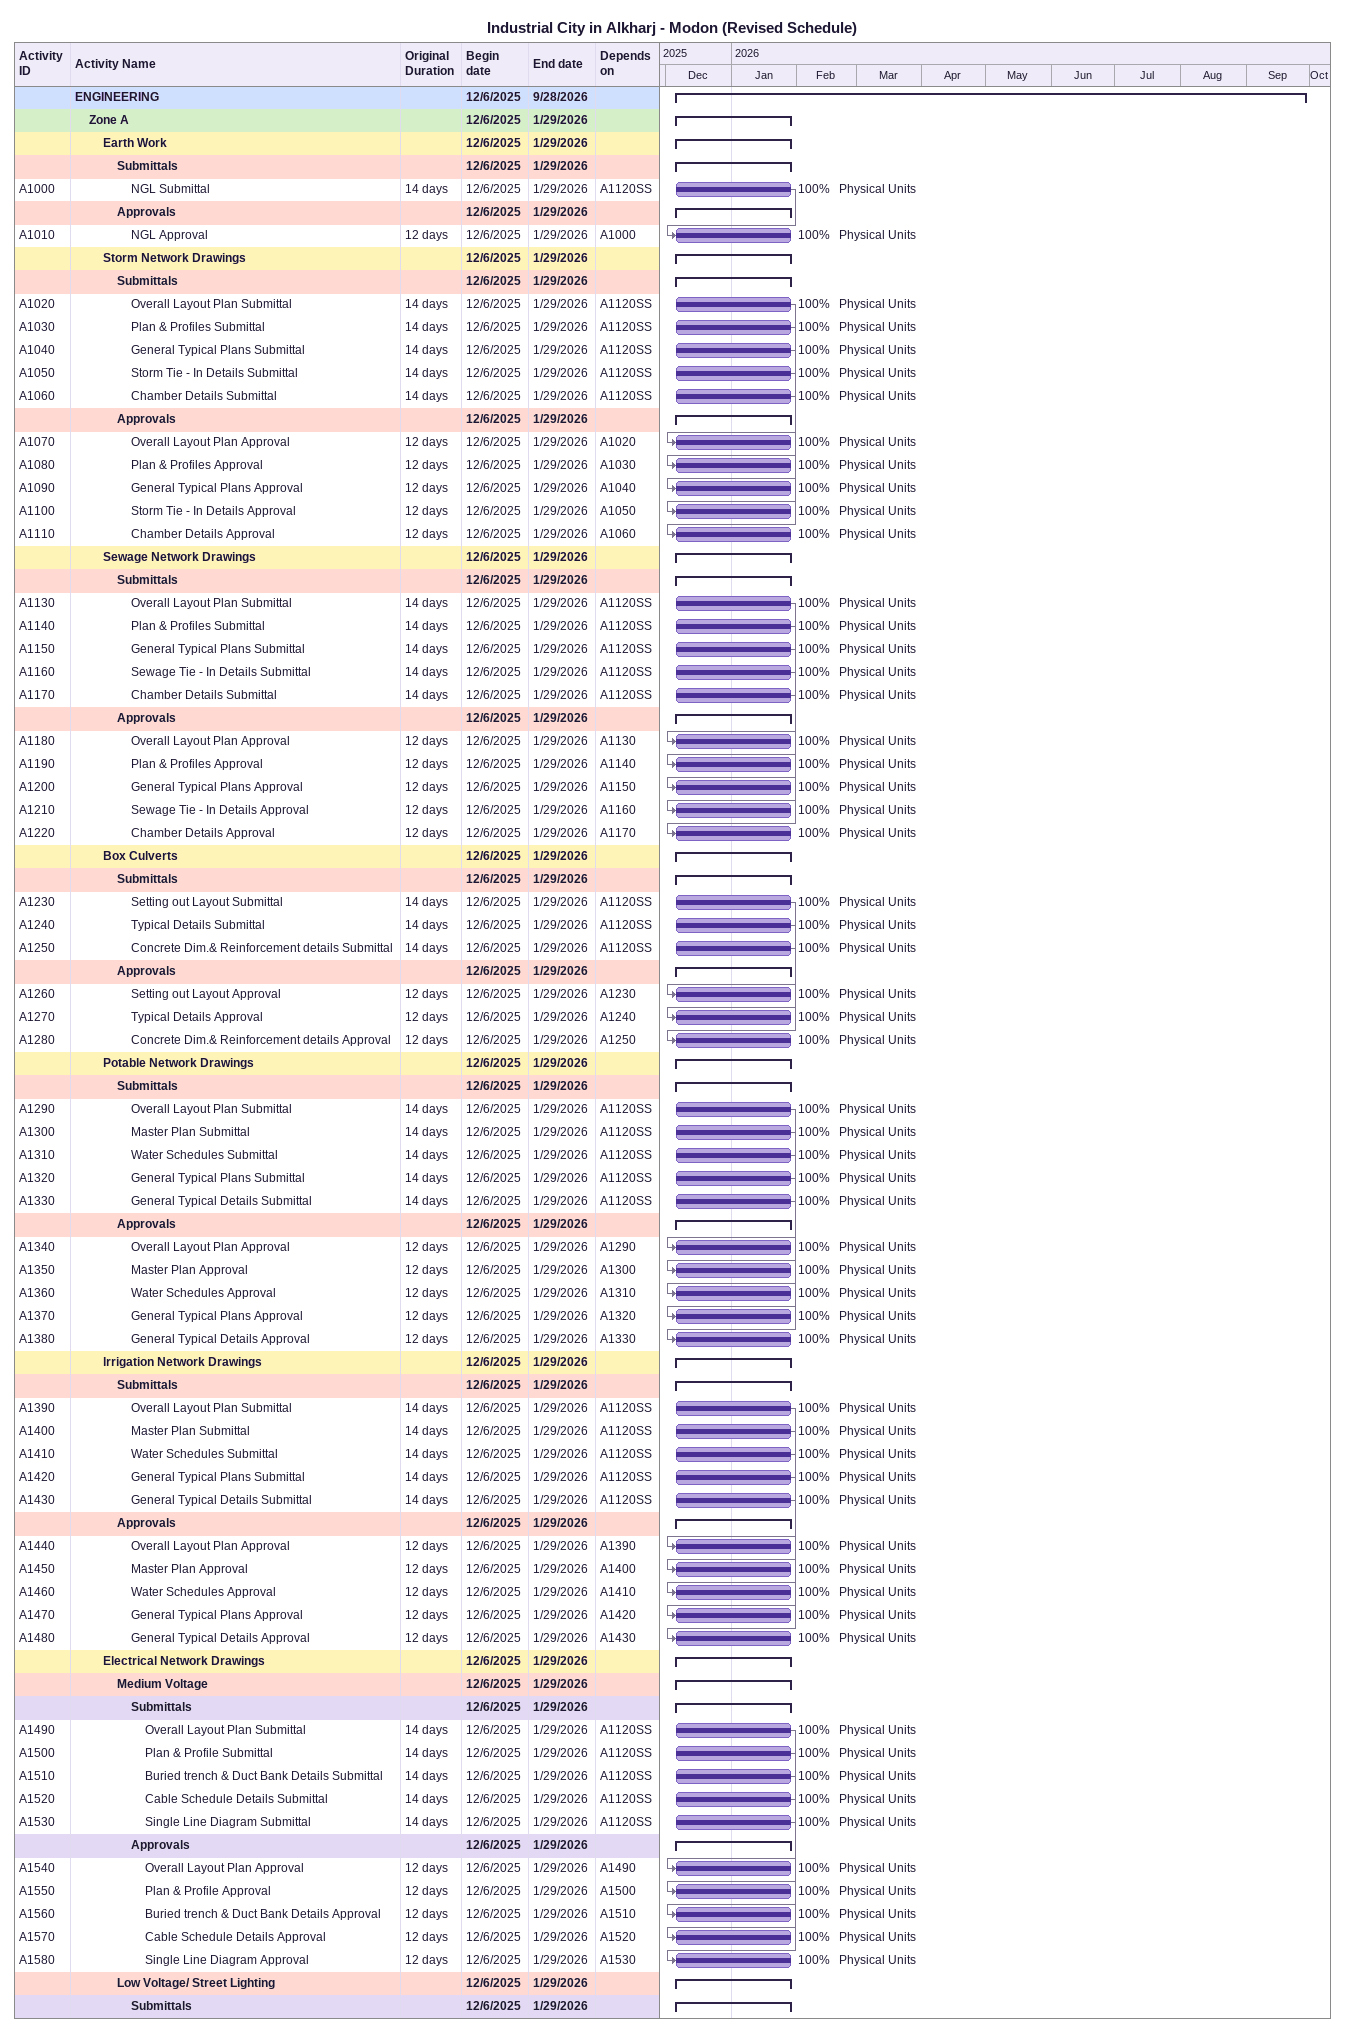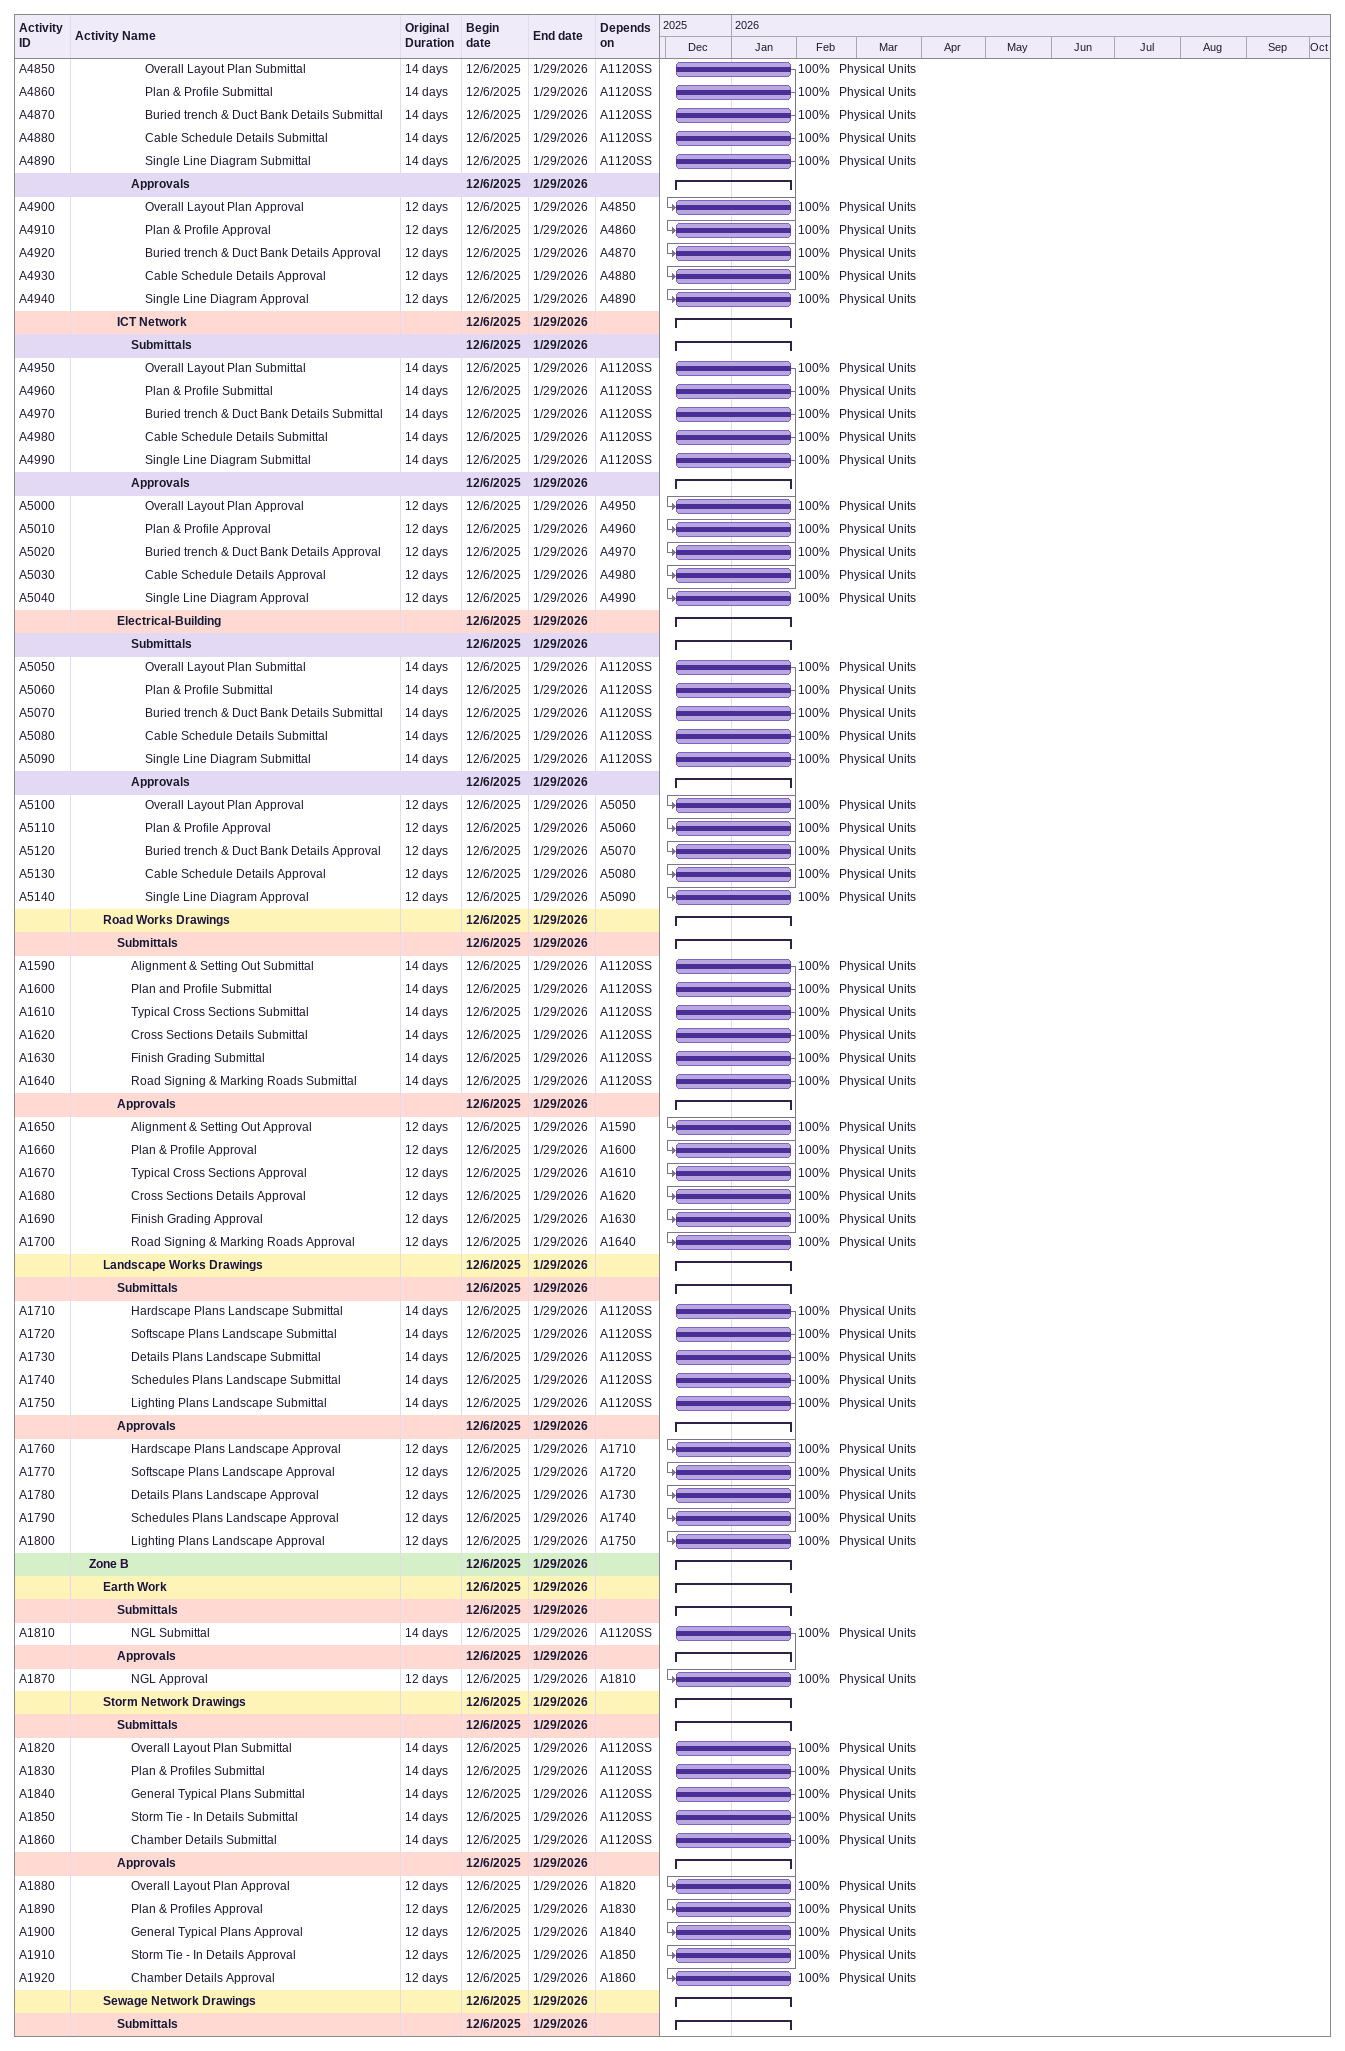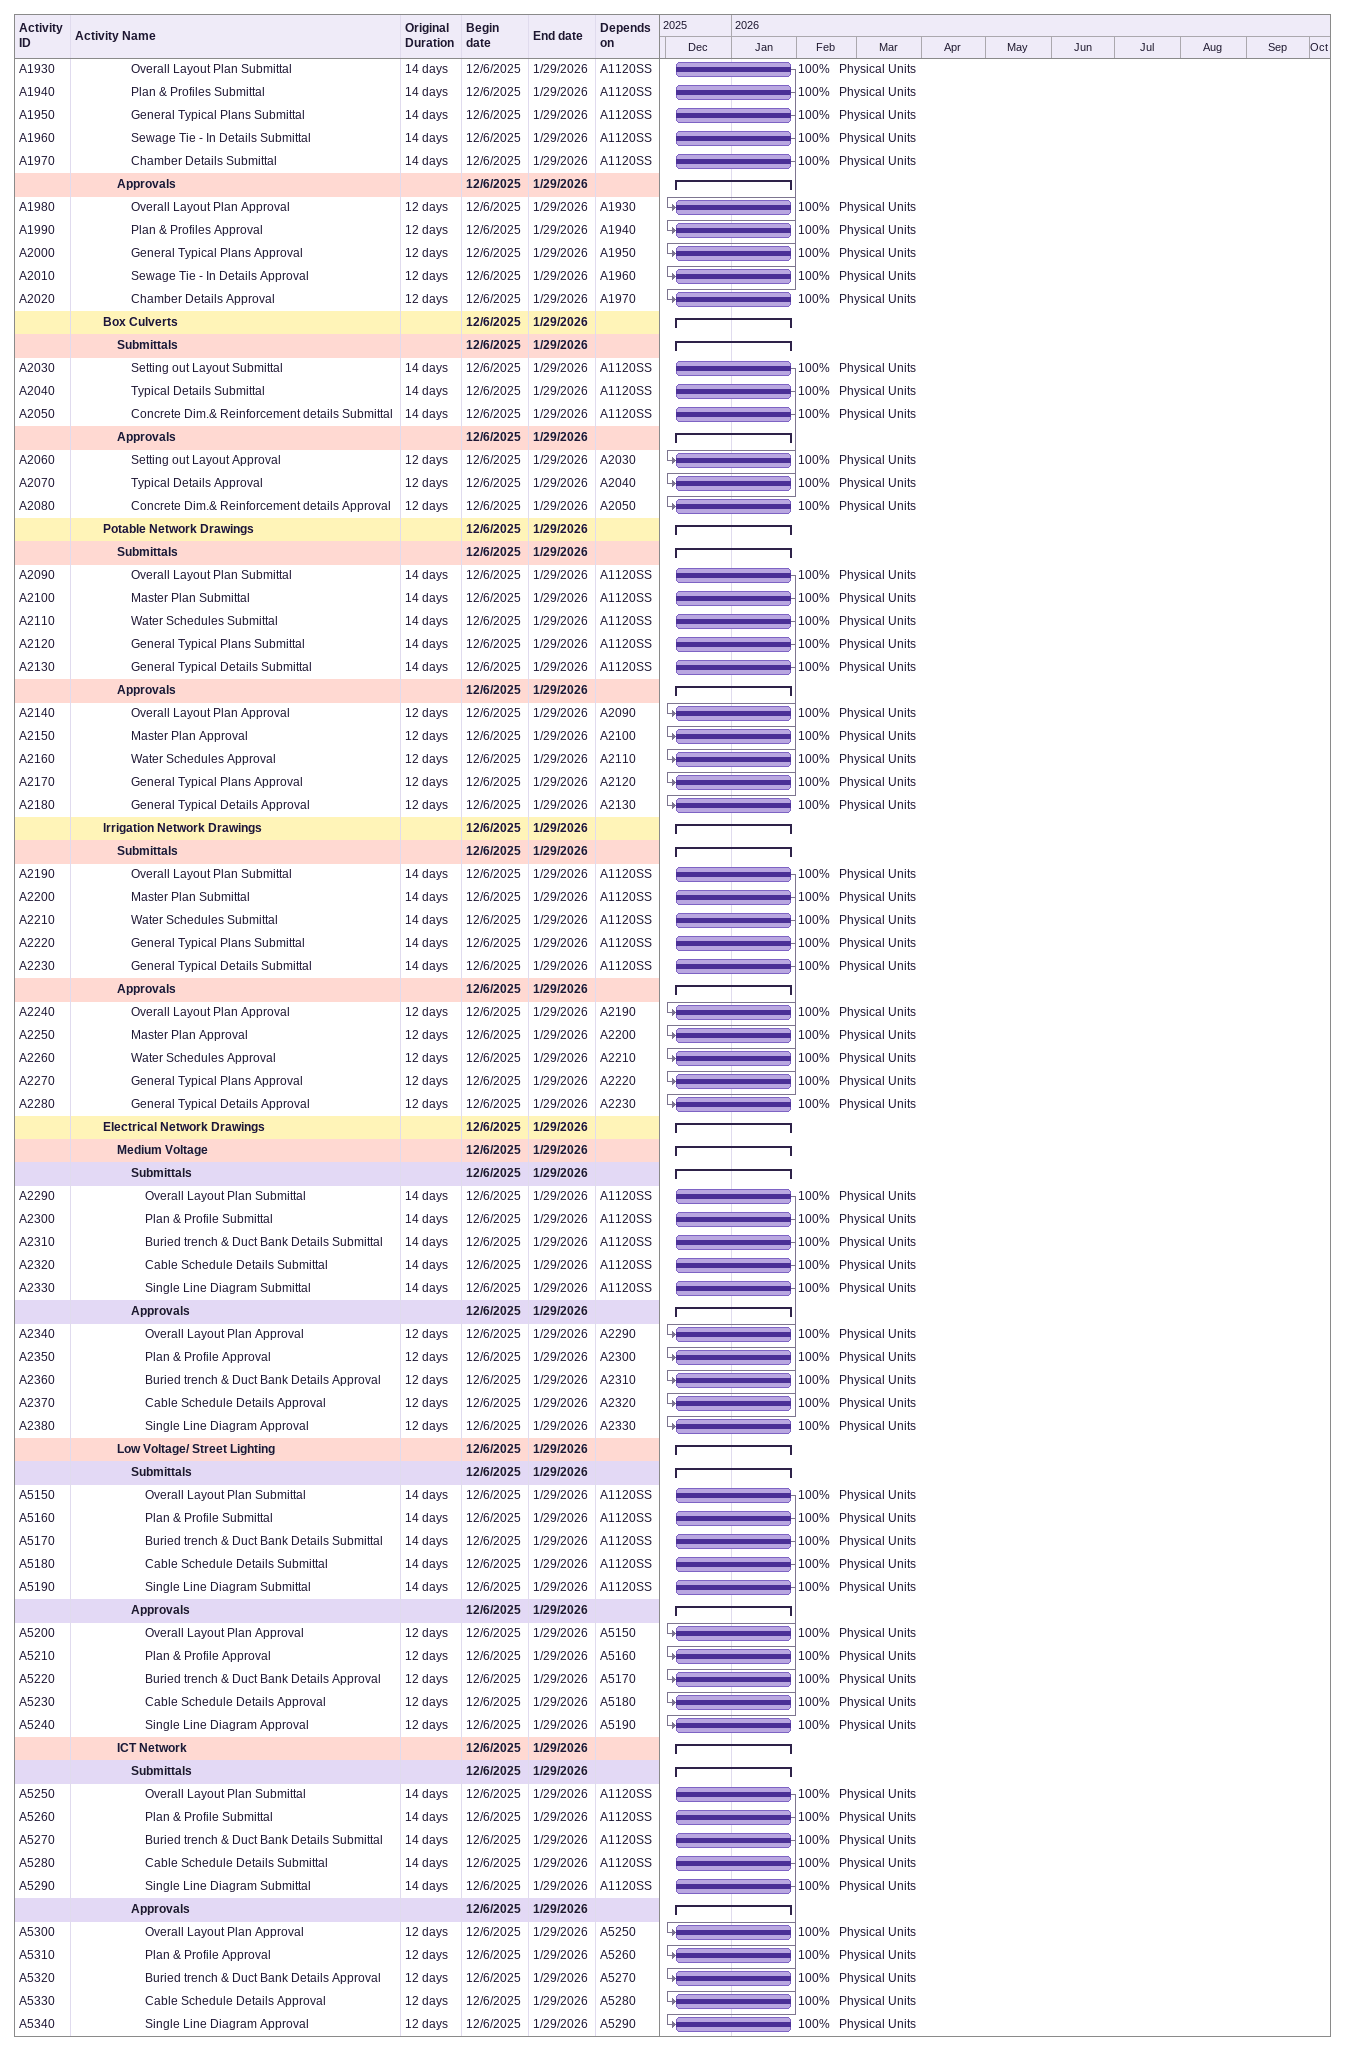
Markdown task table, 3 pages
Industrial City in Alkharj - Modon (Revised Schedule)

| ID | Level | Task | Original duration | Start | Finish | Predecessors | Resources | % complete |
|---|---|---|---|---|---|---|---|---|
|  | 1 | **ENGINEERING** |  | 2025-12-06 | 2026-09-28 |  |  |  |
|  | 2 | **Zone A** |  | 2025-12-06 | 2026-01-29 |  |  |  |
|  | 3 | **Earth Work** |  | 2025-12-06 | 2026-01-29 |  |  |  |
|  | 4 | **Submittals** |  | 2025-12-06 | 2026-01-29 |  |  |  |
| A1000 | 5 | NGL Submittal | 14d | 2025-12-06 | 2026-01-29 | A1120SS | Physical Units | 100 |
|  | 4 | **Approvals** |  | 2025-12-06 | 2026-01-29 |  |  |  |
| A1010 | 5 | NGL Approval | 12d | 2025-12-06 | 2026-01-29 | A1000 | Physical Units | 100 |
|  | 3 | **Storm Network Drawings** |  | 2025-12-06 | 2026-01-29 |  |  |  |
|  | 4 | **Submittals** |  | 2025-12-06 | 2026-01-29 |  |  |  |
| A1020 | 5 | Overall Layout Plan Submittal | 14d | 2025-12-06 | 2026-01-29 | A1120SS | Physical Units | 100 |
| A1030 | 5 | Plan & Profiles Submittal | 14d | 2025-12-06 | 2026-01-29 | A1120SS | Physical Units | 100 |
| A1040 | 5 | General Typical Plans Submittal | 14d | 2025-12-06 | 2026-01-29 | A1120SS | Physical Units | 100 |
| A1050 | 5 | Storm Tie - In Details Submittal | 14d | 2025-12-06 | 2026-01-29 | A1120SS | Physical Units | 100 |
| A1060 | 5 | Chamber Details Submittal | 14d | 2025-12-06 | 2026-01-29 | A1120SS | Physical Units | 100 |
|  | 4 | **Approvals** |  | 2025-12-06 | 2026-01-29 |  |  |  |
| A1070 | 5 | Overall Layout Plan Approval | 12d | 2025-12-06 | 2026-01-29 | A1020 | Physical Units | 100 |
| A1080 | 5 | Plan & Profiles Approval | 12d | 2025-12-06 | 2026-01-29 | A1030 | Physical Units | 100 |
| A1090 | 5 | General Typical Plans Approval | 12d | 2025-12-06 | 2026-01-29 | A1040 | Physical Units | 100 |
| A1100 | 5 | Storm Tie - In Details Approval | 12d | 2025-12-06 | 2026-01-29 | A1050 | Physical Units | 100 |
| A1110 | 5 | Chamber Details Approval | 12d | 2025-12-06 | 2026-01-29 | A1060 | Physical Units | 100 |
|  | 3 | **Sewage Network Drawings** |  | 2025-12-06 | 2026-01-29 |  |  |  |
|  | 4 | **Submittals** |  | 2025-12-06 | 2026-01-29 |  |  |  |
| A1130 | 5 | Overall Layout Plan Submittal | 14d | 2025-12-06 | 2026-01-29 | A1120SS | Physical Units | 100 |
| A1140 | 5 | Plan & Profiles Submittal | 14d | 2025-12-06 | 2026-01-29 | A1120SS | Physical Units | 100 |
| A1150 | 5 | General Typical Plans Submittal | 14d | 2025-12-06 | 2026-01-29 | A1120SS | Physical Units | 100 |
| A1160 | 5 | Sewage Tie - In Details Submittal | 14d | 2025-12-06 | 2026-01-29 | A1120SS | Physical Units | 100 |
| A1170 | 5 | Chamber Details Submittal | 14d | 2025-12-06 | 2026-01-29 | A1120SS | Physical Units | 100 |
|  | 4 | **Approvals** |  | 2025-12-06 | 2026-01-29 |  |  |  |
| A1180 | 5 | Overall Layout Plan Approval | 12d | 2025-12-06 | 2026-01-29 | A1130 | Physical Units | 100 |
| A1190 | 5 | Plan & Profiles Approval | 12d | 2025-12-06 | 2026-01-29 | A1140 | Physical Units | 100 |
| A1200 | 5 | General Typical Plans Approval | 12d | 2025-12-06 | 2026-01-29 | A1150 | Physical Units | 100 |
| A1210 | 5 | Sewage Tie - In Details Approval | 12d | 2025-12-06 | 2026-01-29 | A1160 | Physical Units | 100 |
| A1220 | 5 | Chamber Details Approval | 12d | 2025-12-06 | 2026-01-29 | A1170 | Physical Units | 100 |
|  | 3 | **Box Culverts** |  | 2025-12-06 | 2026-01-29 |  |  |  |
|  | 4 | **Submittals** |  | 2025-12-06 | 2026-01-29 |  |  |  |
| A1230 | 5 | Setting out Layout Submittal | 14d | 2025-12-06 | 2026-01-29 | A1120SS | Physical Units | 100 |
| A1240 | 5 | Typical Details Submittal | 14d | 2025-12-06 | 2026-01-29 | A1120SS | Physical Units | 100 |
| A1250 | 5 | Concrete Dim.& Reinforcement details Submittal | 14d | 2025-12-06 | 2026-01-29 | A1120SS | Physical Units | 100 |
|  | 4 | **Approvals** |  | 2025-12-06 | 2026-01-29 |  |  |  |
| A1260 | 5 | Setting out Layout Approval | 12d | 2025-12-06 | 2026-01-29 | A1230 | Physical Units | 100 |
| A1270 | 5 | Typical Details Approval | 12d | 2025-12-06 | 2026-01-29 | A1240 | Physical Units | 100 |
| A1280 | 5 | Concrete Dim.& Reinforcement details Approval | 12d | 2025-12-06 | 2026-01-29 | A1250 | Physical Units | 100 |
|  | 3 | **Potable Network Drawings** |  | 2025-12-06 | 2026-01-29 |  |  |  |
|  | 4 | **Submittals** |  | 2025-12-06 | 2026-01-29 |  |  |  |
| A1290 | 5 | Overall Layout Plan Submittal | 14d | 2025-12-06 | 2026-01-29 | A1120SS | Physical Units | 100 |
| A1300 | 5 | Master Plan Submittal | 14d | 2025-12-06 | 2026-01-29 | A1120SS | Physical Units | 100 |
| A1310 | 5 | Water Schedules Submittal | 14d | 2025-12-06 | 2026-01-29 | A1120SS | Physical Units | 100 |
| A1320 | 5 | General Typical Plans Submittal | 14d | 2025-12-06 | 2026-01-29 | A1120SS | Physical Units | 100 |
| A1330 | 5 | General Typical Details Submittal | 14d | 2025-12-06 | 2026-01-29 | A1120SS | Physical Units | 100 |
|  | 4 | **Approvals** |  | 2025-12-06 | 2026-01-29 |  |  |  |
| A1340 | 5 | Overall Layout Plan Approval | 12d | 2025-12-06 | 2026-01-29 | A1290 | Physical Units | 100 |
| A1350 | 5 | Master Plan Approval | 12d | 2025-12-06 | 2026-01-29 | A1300 | Physical Units | 100 |
| A1360 | 5 | Water Schedules Approval | 12d | 2025-12-06 | 2026-01-29 | A1310 | Physical Units | 100 |
| A1370 | 5 | General Typical Plans Approval | 12d | 2025-12-06 | 2026-01-29 | A1320 | Physical Units | 100 |
| A1380 | 5 | General Typical Details Approval | 12d | 2025-12-06 | 2026-01-29 | A1330 | Physical Units | 100 |
|  | 3 | **Irrigation Network Drawings** |  | 2025-12-06 | 2026-01-29 |  |  |  |
|  | 4 | **Submittals** |  | 2025-12-06 | 2026-01-29 |  |  |  |
| A1390 | 5 | Overall Layout Plan Submittal | 14d | 2025-12-06 | 2026-01-29 | A1120SS | Physical Units | 100 |
| A1400 | 5 | Master Plan Submittal | 14d | 2025-12-06 | 2026-01-29 | A1120SS | Physical Units | 100 |
| A1410 | 5 | Water Schedules Submittal | 14d | 2025-12-06 | 2026-01-29 | A1120SS | Physical Units | 100 |
| A1420 | 5 | General Typical Plans Submittal | 14d | 2025-12-06 | 2026-01-29 | A1120SS | Physical Units | 100 |
| A1430 | 5 | General Typical Details Submittal | 14d | 2025-12-06 | 2026-01-29 | A1120SS | Physical Units | 100 |
|  | 4 | **Approvals** |  | 2025-12-06 | 2026-01-29 |  |  |  |
| A1440 | 5 | Overall Layout Plan Approval | 12d | 2025-12-06 | 2026-01-29 | A1390 | Physical Units | 100 |
| A1450 | 5 | Master Plan Approval | 12d | 2025-12-06 | 2026-01-29 | A1400 | Physical Units | 100 |
| A1460 | 5 | Water Schedules Approval | 12d | 2025-12-06 | 2026-01-29 | A1410 | Physical Units | 100 |
| A1470 | 5 | General Typical Plans Approval | 12d | 2025-12-06 | 2026-01-29 | A1420 | Physical Units | 100 |
| A1480 | 5 | General Typical Details Approval | 12d | 2025-12-06 | 2026-01-29 | A1430 | Physical Units | 100 |
|  | 3 | **Electrical Network Drawings** |  | 2025-12-06 | 2026-01-29 |  |  |  |
|  | 4 | **Medium Voltage** |  | 2025-12-06 | 2026-01-29 |  |  |  |
|  | 5 | **Submittals** |  | 2025-12-06 | 2026-01-29 |  |  |  |
| A1490 | 6 | Overall Layout Plan Submittal | 14d | 2025-12-06 | 2026-01-29 | A1120SS | Physical Units | 100 |
| A1500 | 6 | Plan & Profile Submittal | 14d | 2025-12-06 | 2026-01-29 | A1120SS | Physical Units | 100 |
| A1510 | 6 | Buried trench & Duct Bank Details Submittal | 14d | 2025-12-06 | 2026-01-29 | A1120SS | Physical Units | 100 |
| A1520 | 6 | Cable Schedule Details Submittal | 14d | 2025-12-06 | 2026-01-29 | A1120SS | Physical Units | 100 |
| A1530 | 6 | Single Line Diagram Submittal | 14d | 2025-12-06 | 2026-01-29 | A1120SS | Physical Units | 100 |
|  | 5 | **Approvals** |  | 2025-12-06 | 2026-01-29 |  |  |  |
| A1540 | 6 | Overall Layout Plan Approval | 12d | 2025-12-06 | 2026-01-29 | A1490 | Physical Units | 100 |
| A1550 | 6 | Plan & Profile Approval | 12d | 2025-12-06 | 2026-01-29 | A1500 | Physical Units | 100 |
| A1560 | 6 | Buried trench & Duct Bank Details Approval | 12d | 2025-12-06 | 2026-01-29 | A1510 | Physical Units | 100 |
| A1570 | 6 | Cable Schedule Details Approval | 12d | 2025-12-06 | 2026-01-29 | A1520 | Physical Units | 100 |
| A1580 | 6 | Single Line Diagram Approval | 12d | 2025-12-06 | 2026-01-29 | A1530 | Physical Units | 100 |
|  | 4 | **Low Voltage/ Street Lighting** |  | 2025-12-06 | 2026-01-29 |  |  |  |
|  | 5 | **Submittals** |  | 2025-12-06 | 2026-01-29 |  |  |  |
| A4850 | 6 | Overall Layout Plan Submittal | 14d | 2025-12-06 | 2026-01-29 | A1120SS | Physical Units | 100 |
| A4860 | 6 | Plan & Profile Submittal | 14d | 2025-12-06 | 2026-01-29 | A1120SS | Physical Units | 100 |
| A4870 | 6 | Buried trench & Duct Bank Details Submittal | 14d | 2025-12-06 | 2026-01-29 | A1120SS | Physical Units | 100 |
| A4880 | 6 | Cable Schedule Details Submittal | 14d | 2025-12-06 | 2026-01-29 | A1120SS | Physical Units | 100 |
| A4890 | 6 | Single Line Diagram Submittal | 14d | 2025-12-06 | 2026-01-29 | A1120SS | Physical Units | 100 |
|  | 5 | **Approvals** |  | 2025-12-06 | 2026-01-29 |  |  |  |
| A4900 | 6 | Overall Layout Plan Approval | 12d | 2025-12-06 | 2026-01-29 | A4850 | Physical Units | 100 |
| A4910 | 6 | Plan & Profile Approval | 12d | 2025-12-06 | 2026-01-29 | A4860 | Physical Units | 100 |
| A4920 | 6 | Buried trench & Duct Bank Details Approval | 12d | 2025-12-06 | 2026-01-29 | A4870 | Physical Units | 100 |
| A4930 | 6 | Cable Schedule Details Approval | 12d | 2025-12-06 | 2026-01-29 | A4880 | Physical Units | 100 |
| A4940 | 6 | Single Line Diagram Approval | 12d | 2025-12-06 | 2026-01-29 | A4890 | Physical Units | 100 |
|  | 4 | **ICT Network** |  | 2025-12-06 | 2026-01-29 |  |  |  |
|  | 5 | **Submittals** |  | 2025-12-06 | 2026-01-29 |  |  |  |
| A4950 | 6 | Overall Layout Plan Submittal | 14d | 2025-12-06 | 2026-01-29 | A1120SS | Physical Units | 100 |
| A4960 | 6 | Plan & Profile Submittal | 14d | 2025-12-06 | 2026-01-29 | A1120SS | Physical Units | 100 |
| A4970 | 6 | Buried trench & Duct Bank Details Submittal | 14d | 2025-12-06 | 2026-01-29 | A1120SS | Physical Units | 100 |
| A4980 | 6 | Cable Schedule Details Submittal | 14d | 2025-12-06 | 2026-01-29 | A1120SS | Physical Units | 100 |
| A4990 | 6 | Single Line Diagram Submittal | 14d | 2025-12-06 | 2026-01-29 | A1120SS | Physical Units | 100 |
|  | 5 | **Approvals** |  | 2025-12-06 | 2026-01-29 |  |  |  |
| A5000 | 6 | Overall Layout Plan Approval | 12d | 2025-12-06 | 2026-01-29 | A4950 | Physical Units | 100 |
| A5010 | 6 | Plan & Profile Approval | 12d | 2025-12-06 | 2026-01-29 | A4960 | Physical Units | 100 |
| A5020 | 6 | Buried trench & Duct Bank Details Approval | 12d | 2025-12-06 | 2026-01-29 | A4970 | Physical Units | 100 |
| A5030 | 6 | Cable Schedule Details Approval | 12d | 2025-12-06 | 2026-01-29 | A4980 | Physical Units | 100 |
| A5040 | 6 | Single Line Diagram Approval | 12d | 2025-12-06 | 2026-01-29 | A4990 | Physical Units | 100 |
|  | 4 | **Electrical-Building** |  | 2025-12-06 | 2026-01-29 |  |  |  |
|  | 5 | **Submittals** |  | 2025-12-06 | 2026-01-29 |  |  |  |
| A5050 | 6 | Overall Layout Plan Submittal | 14d | 2025-12-06 | 2026-01-29 | A1120SS | Physical Units | 100 |
| A5060 | 6 | Plan & Profile Submittal | 14d | 2025-12-06 | 2026-01-29 | A1120SS | Physical Units | 100 |
| A5070 | 6 | Buried trench & Duct Bank Details Submittal | 14d | 2025-12-06 | 2026-01-29 | A1120SS | Physical Units | 100 |
| A5080 | 6 | Cable Schedule Details Submittal | 14d | 2025-12-06 | 2026-01-29 | A1120SS | Physical Units | 100 |
| A5090 | 6 | Single Line Diagram Submittal | 14d | 2025-12-06 | 2026-01-29 | A1120SS | Physical Units | 100 |
|  | 5 | **Approvals** |  | 2025-12-06 | 2026-01-29 |  |  |  |
| A5100 | 6 | Overall Layout Plan Approval | 12d | 2025-12-06 | 2026-01-29 | A5050 | Physical Units | 100 |
| A5110 | 6 | Plan & Profile Approval | 12d | 2025-12-06 | 2026-01-29 | A5060 | Physical Units | 100 |
| A5120 | 6 | Buried trench & Duct Bank Details Approval | 12d | 2025-12-06 | 2026-01-29 | A5070 | Physical Units | 100 |
| A5130 | 6 | Cable Schedule Details Approval | 12d | 2025-12-06 | 2026-01-29 | A5080 | Physical Units | 100 |
| A5140 | 6 | Single Line Diagram Approval | 12d | 2025-12-06 | 2026-01-29 | A5090 | Physical Units | 100 |
|  | 3 | **Road Works Drawings** |  | 2025-12-06 | 2026-01-29 |  |  |  |
|  | 4 | **Submittals** |  | 2025-12-06 | 2026-01-29 |  |  |  |
| A1590 | 5 | Alignment & Setting Out Submittal | 14d | 2025-12-06 | 2026-01-29 | A1120SS | Physical Units | 100 |
| A1600 | 5 | Plan and Profile Submittal | 14d | 2025-12-06 | 2026-01-29 | A1120SS | Physical Units | 100 |
| A1610 | 5 | Typical Cross Sections Submittal | 14d | 2025-12-06 | 2026-01-29 | A1120SS | Physical Units | 100 |
| A1620 | 5 | Cross Sections Details Submittal | 14d | 2025-12-06 | 2026-01-29 | A1120SS | Physical Units | 100 |
| A1630 | 5 | Finish Grading Submittal | 14d | 2025-12-06 | 2026-01-29 | A1120SS | Physical Units | 100 |
| A1640 | 5 | Road Signing & Marking Roads Submittal | 14d | 2025-12-06 | 2026-01-29 | A1120SS | Physical Units | 100 |
|  | 4 | **Approvals** |  | 2025-12-06 | 2026-01-29 |  |  |  |
| A1650 | 5 | Alignment & Setting Out Approval | 12d | 2025-12-06 | 2026-01-29 | A1590 | Physical Units | 100 |
| A1660 | 5 | Plan & Profile Approval | 12d | 2025-12-06 | 2026-01-29 | A1600 | Physical Units | 100 |
| A1670 | 5 | Typical Cross Sections Approval | 12d | 2025-12-06 | 2026-01-29 | A1610 | Physical Units | 100 |
| A1680 | 5 | Cross Sections Details Approval | 12d | 2025-12-06 | 2026-01-29 | A1620 | Physical Units | 100 |
| A1690 | 5 | Finish Grading Approval | 12d | 2025-12-06 | 2026-01-29 | A1630 | Physical Units | 100 |
| A1700 | 5 | Road Signing & Marking Roads Approval | 12d | 2025-12-06 | 2026-01-29 | A1640 | Physical Units | 100 |
|  | 3 | **Landscape Works Drawings** |  | 2025-12-06 | 2026-01-29 |  |  |  |
|  | 4 | **Submittals** |  | 2025-12-06 | 2026-01-29 |  |  |  |
| A1710 | 5 | Hardscape Plans Landscape Submittal | 14d | 2025-12-06 | 2026-01-29 | A1120SS | Physical Units | 100 |
| A1720 | 5 | Softscape Plans Landscape Submittal | 14d | 2025-12-06 | 2026-01-29 | A1120SS | Physical Units | 100 |
| A1730 | 5 | Details Plans Landscape Submittal | 14d | 2025-12-06 | 2026-01-29 | A1120SS | Physical Units | 100 |
| A1740 | 5 | Schedules Plans Landscape Submittal | 14d | 2025-12-06 | 2026-01-29 | A1120SS | Physical Units | 100 |
| A1750 | 5 | Lighting Plans Landscape Submittal | 14d | 2025-12-06 | 2026-01-29 | A1120SS | Physical Units | 100 |
|  | 4 | **Approvals** |  | 2025-12-06 | 2026-01-29 |  |  |  |
| A1760 | 5 | Hardscape Plans Landscape Approval | 12d | 2025-12-06 | 2026-01-29 | A1710 | Physical Units | 100 |
| A1770 | 5 | Softscape Plans Landscape Approval | 12d | 2025-12-06 | 2026-01-29 | A1720 | Physical Units | 100 |
| A1780 | 5 | Details Plans Landscape Approval | 12d | 2025-12-06 | 2026-01-29 | A1730 | Physical Units | 100 |
| A1790 | 5 | Schedules Plans Landscape Approval | 12d | 2025-12-06 | 2026-01-29 | A1740 | Physical Units | 100 |
| A1800 | 5 | Lighting Plans Landscape Approval | 12d | 2025-12-06 | 2026-01-29 | A1750 | Physical Units | 100 |
|  | 2 | **Zone B** |  | 2025-12-06 | 2026-01-29 |  |  |  |
|  | 3 | **Earth Work** |  | 2025-12-06 | 2026-01-29 |  |  |  |
|  | 4 | **Submittals** |  | 2025-12-06 | 2026-01-29 |  |  |  |
| A1810 | 5 | NGL Submittal | 14d | 2025-12-06 | 2026-01-29 | A1120SS | Physical Units | 100 |
|  | 4 | **Approvals** |  | 2025-12-06 | 2026-01-29 |  |  |  |
| A1870 | 5 | NGL Approval | 12d | 2025-12-06 | 2026-01-29 | A1810 | Physical Units | 100 |
|  | 3 | **Storm Network Drawings** |  | 2025-12-06 | 2026-01-29 |  |  |  |
|  | 4 | **Submittals** |  | 2025-12-06 | 2026-01-29 |  |  |  |
| A1820 | 5 | Overall Layout Plan Submittal | 14d | 2025-12-06 | 2026-01-29 | A1120SS | Physical Units | 100 |
| A1830 | 5 | Plan & Profiles Submittal | 14d | 2025-12-06 | 2026-01-29 | A1120SS | Physical Units | 100 |
| A1840 | 5 | General Typical Plans Submittal | 14d | 2025-12-06 | 2026-01-29 | A1120SS | Physical Units | 100 |
| A1850 | 5 | Storm Tie - In Details Submittal | 14d | 2025-12-06 | 2026-01-29 | A1120SS | Physical Units | 100 |
| A1860 | 5 | Chamber Details Submittal | 14d | 2025-12-06 | 2026-01-29 | A1120SS | Physical Units | 100 |
|  | 4 | **Approvals** |  | 2025-12-06 | 2026-01-29 |  |  |  |
| A1880 | 5 | Overall Layout Plan Approval | 12d | 2025-12-06 | 2026-01-29 | A1820 | Physical Units | 100 |
| A1890 | 5 | Plan & Profiles Approval | 12d | 2025-12-06 | 2026-01-29 | A1830 | Physical Units | 100 |
| A1900 | 5 | General Typical Plans Approval | 12d | 2025-12-06 | 2026-01-29 | A1840 | Physical Units | 100 |
| A1910 | 5 | Storm Tie - In Details Approval | 12d | 2025-12-06 | 2026-01-29 | A1850 | Physical Units | 100 |
| A1920 | 5 | Chamber Details Approval | 12d | 2025-12-06 | 2026-01-29 | A1860 | Physical Units | 100 |
|  | 3 | **Sewage Network Drawings** |  | 2025-12-06 | 2026-01-29 |  |  |  |
|  | 4 | **Submittals** |  | 2025-12-06 | 2026-01-29 |  |  |  |
| A1930 | 5 | Overall Layout Plan Submittal | 14d | 2025-12-06 | 2026-01-29 | A1120SS | Physical Units | 100 |
| A1940 | 5 | Plan & Profiles Submittal | 14d | 2025-12-06 | 2026-01-29 | A1120SS | Physical Units | 100 |
| A1950 | 5 | General Typical Plans Submittal | 14d | 2025-12-06 | 2026-01-29 | A1120SS | Physical Units | 100 |
| A1960 | 5 | Sewage Tie - In Details Submittal | 14d | 2025-12-06 | 2026-01-29 | A1120SS | Physical Units | 100 |
| A1970 | 5 | Chamber Details Submittal | 14d | 2025-12-06 | 2026-01-29 | A1120SS | Physical Units | 100 |
|  | 4 | **Approvals** |  | 2025-12-06 | 2026-01-29 |  |  |  |
| A1980 | 5 | Overall Layout Plan Approval | 12d | 2025-12-06 | 2026-01-29 | A1930 | Physical Units | 100 |
| A1990 | 5 | Plan & Profiles Approval | 12d | 2025-12-06 | 2026-01-29 | A1940 | Physical Units | 100 |
| A2000 | 5 | General Typical Plans Approval | 12d | 2025-12-06 | 2026-01-29 | A1950 | Physical Units | 100 |
| A2010 | 5 | Sewage Tie - In Details Approval | 12d | 2025-12-06 | 2026-01-29 | A1960 | Physical Units | 100 |
| A2020 | 5 | Chamber Details Approval | 12d | 2025-12-06 | 2026-01-29 | A1970 | Physical Units | 100 |
|  | 3 | **Box Culverts** |  | 2025-12-06 | 2026-01-29 |  |  |  |
|  | 4 | **Submittals** |  | 2025-12-06 | 2026-01-29 |  |  |  |
| A2030 | 5 | Setting out Layout Submittal | 14d | 2025-12-06 | 2026-01-29 | A1120SS | Physical Units | 100 |
| A2040 | 5 | Typical Details Submittal | 14d | 2025-12-06 | 2026-01-29 | A1120SS | Physical Units | 100 |
| A2050 | 5 | Concrete Dim.& Reinforcement details Submittal | 14d | 2025-12-06 | 2026-01-29 | A1120SS | Physical Units | 100 |
|  | 4 | **Approvals** |  | 2025-12-06 | 2026-01-29 |  |  |  |
| A2060 | 5 | Setting out Layout Approval | 12d | 2025-12-06 | 2026-01-29 | A2030 | Physical Units | 100 |
| A2070 | 5 | Typical Details Approval | 12d | 2025-12-06 | 2026-01-29 | A2040 | Physical Units | 100 |
| A2080 | 5 | Concrete Dim.& Reinforcement details Approval | 12d | 2025-12-06 | 2026-01-29 | A2050 | Physical Units | 100 |
|  | 3 | **Potable Network Drawings** |  | 2025-12-06 | 2026-01-29 |  |  |  |
|  | 4 | **Submittals** |  | 2025-12-06 | 2026-01-29 |  |  |  |
| A2090 | 5 | Overall Layout Plan Submittal | 14d | 2025-12-06 | 2026-01-29 | A1120SS | Physical Units | 100 |
| A2100 | 5 | Master Plan Submittal | 14d | 2025-12-06 | 2026-01-29 | A1120SS | Physical Units | 100 |
| A2110 | 5 | Water Schedules Submittal | 14d | 2025-12-06 | 2026-01-29 | A1120SS | Physical Units | 100 |
| A2120 | 5 | General Typical Plans Submittal | 14d | 2025-12-06 | 2026-01-29 | A1120SS | Physical Units | 100 |
| A2130 | 5 | General Typical Details Submittal | 14d | 2025-12-06 | 2026-01-29 | A1120SS | Physical Units | 100 |
|  | 4 | **Approvals** |  | 2025-12-06 | 2026-01-29 |  |  |  |
| A2140 | 5 | Overall Layout Plan Approval | 12d | 2025-12-06 | 2026-01-29 | A2090 | Physical Units | 100 |
| A2150 | 5 | Master Plan Approval | 12d | 2025-12-06 | 2026-01-29 | A2100 | Physical Units | 100 |
| A2160 | 5 | Water Schedules Approval | 12d | 2025-12-06 | 2026-01-29 | A2110 | Physical Units | 100 |
| A2170 | 5 | General Typical Plans Approval | 12d | 2025-12-06 | 2026-01-29 | A2120 | Physical Units | 100 |
| A2180 | 5 | General Typical Details Approval | 12d | 2025-12-06 | 2026-01-29 | A2130 | Physical Units | 100 |
|  | 3 | **Irrigation Network Drawings** |  | 2025-12-06 | 2026-01-29 |  |  |  |
|  | 4 | **Submittals** |  | 2025-12-06 | 2026-01-29 |  |  |  |
| A2190 | 5 | Overall Layout Plan Submittal | 14d | 2025-12-06 | 2026-01-29 | A1120SS | Physical Units | 100 |
| A2200 | 5 | Master Plan Submittal | 14d | 2025-12-06 | 2026-01-29 | A1120SS | Physical Units | 100 |
| A2210 | 5 | Water Schedules Submittal | 14d | 2025-12-06 | 2026-01-29 | A1120SS | Physical Units | 100 |
| A2220 | 5 | General Typical Plans Submittal | 14d | 2025-12-06 | 2026-01-29 | A1120SS | Physical Units | 100 |
| A2230 | 5 | General Typical Details Submittal | 14d | 2025-12-06 | 2026-01-29 | A1120SS | Physical Units | 100 |
|  | 4 | **Approvals** |  | 2025-12-06 | 2026-01-29 |  |  |  |
| A2240 | 5 | Overall Layout Plan Approval | 12d | 2025-12-06 | 2026-01-29 | A2190 | Physical Units | 100 |
| A2250 | 5 | Master Plan Approval | 12d | 2025-12-06 | 2026-01-29 | A2200 | Physical Units | 100 |
| A2260 | 5 | Water Schedules Approval | 12d | 2025-12-06 | 2026-01-29 | A2210 | Physical Units | 100 |
| A2270 | 5 | General Typical Plans Approval | 12d | 2025-12-06 | 2026-01-29 | A2220 | Physical Units | 100 |
| A2280 | 5 | General Typical Details Approval | 12d | 2025-12-06 | 2026-01-29 | A2230 | Physical Units | 100 |
|  | 3 | **Electrical Network Drawings** |  | 2025-12-06 | 2026-01-29 |  |  |  |
|  | 4 | **Medium Voltage** |  | 2025-12-06 | 2026-01-29 |  |  |  |
|  | 5 | **Submittals** |  | 2025-12-06 | 2026-01-29 |  |  |  |
| A2290 | 6 | Overall Layout Plan Submittal | 14d | 2025-12-06 | 2026-01-29 | A1120SS | Physical Units | 100 |
| A2300 | 6 | Plan & Profile Submittal | 14d | 2025-12-06 | 2026-01-29 | A1120SS | Physical Units | 100 |
| A2310 | 6 | Buried trench & Duct Bank Details Submittal | 14d | 2025-12-06 | 2026-01-29 | A1120SS | Physical Units | 100 |
| A2320 | 6 | Cable Schedule Details Submittal | 14d | 2025-12-06 | 2026-01-29 | A1120SS | Physical Units | 100 |
| A2330 | 6 | Single Line Diagram Submittal | 14d | 2025-12-06 | 2026-01-29 | A1120SS | Physical Units | 100 |
|  | 5 | **Approvals** |  | 2025-12-06 | 2026-01-29 |  |  |  |
| A2340 | 6 | Overall Layout Plan Approval | 12d | 2025-12-06 | 2026-01-29 | A2290 | Physical Units | 100 |
| A2350 | 6 | Plan & Profile Approval | 12d | 2025-12-06 | 2026-01-29 | A2300 | Physical Units | 100 |
| A2360 | 6 | Buried trench & Duct Bank Details Approval | 12d | 2025-12-06 | 2026-01-29 | A2310 | Physical Units | 100 |
| A2370 | 6 | Cable Schedule Details Approval | 12d | 2025-12-06 | 2026-01-29 | A2320 | Physical Units | 100 |
| A2380 | 6 | Single Line Diagram Approval | 12d | 2025-12-06 | 2026-01-29 | A2330 | Physical Units | 100 |
|  | 4 | **Low Voltage/ Street Lighting** |  | 2025-12-06 | 2026-01-29 |  |  |  |
|  | 5 | **Submittals** |  | 2025-12-06 | 2026-01-29 |  |  |  |
| A5150 | 6 | Overall Layout Plan Submittal | 14d | 2025-12-06 | 2026-01-29 | A1120SS | Physical Units | 100 |
| A5160 | 6 | Plan & Profile Submittal | 14d | 2025-12-06 | 2026-01-29 | A1120SS | Physical Units | 100 |
| A5170 | 6 | Buried trench & Duct Bank Details Submittal | 14d | 2025-12-06 | 2026-01-29 | A1120SS | Physical Units | 100 |
| A5180 | 6 | Cable Schedule Details Submittal | 14d | 2025-12-06 | 2026-01-29 | A1120SS | Physical Units | 100 |
| A5190 | 6 | Single Line Diagram Submittal | 14d | 2025-12-06 | 2026-01-29 | A1120SS | Physical Units | 100 |
|  | 5 | **Approvals** |  | 2025-12-06 | 2026-01-29 |  |  |  |
| A5200 | 6 | Overall Layout Plan Approval | 12d | 2025-12-06 | 2026-01-29 | A5150 | Physical Units | 100 |
| A5210 | 6 | Plan & Profile Approval | 12d | 2025-12-06 | 2026-01-29 | A5160 | Physical Units | 100 |
| A5220 | 6 | Buried trench & Duct Bank Details Approval | 12d | 2025-12-06 | 2026-01-29 | A5170 | Physical Units | 100 |
| A5230 | 6 | Cable Schedule Details Approval | 12d | 2025-12-06 | 2026-01-29 | A5180 | Physical Units | 100 |
| A5240 | 6 | Single Line Diagram Approval | 12d | 2025-12-06 | 2026-01-29 | A5190 | Physical Units | 100 |
|  | 4 | **ICT Network** |  | 2025-12-06 | 2026-01-29 |  |  |  |
|  | 5 | **Submittals** |  | 2025-12-06 | 2026-01-29 |  |  |  |
| A5250 | 6 | Overall Layout Plan Submittal | 14d | 2025-12-06 | 2026-01-29 | A1120SS | Physical Units | 100 |
| A5260 | 6 | Plan & Profile Submittal | 14d | 2025-12-06 | 2026-01-29 | A1120SS | Physical Units | 100 |
| A5270 | 6 | Buried trench & Duct Bank Details Submittal | 14d | 2025-12-06 | 2026-01-29 | A1120SS | Physical Units | 100 |
| A5280 | 6 | Cable Schedule Details Submittal | 14d | 2025-12-06 | 2026-01-29 | A1120SS | Physical Units | 100 |
| A5290 | 6 | Single Line Diagram Submittal | 14d | 2025-12-06 | 2026-01-29 | A1120SS | Physical Units | 100 |
|  | 5 | **Approvals** |  | 2025-12-06 | 2026-01-29 |  |  |  |
| A5300 | 6 | Overall Layout Plan Approval | 12d | 2025-12-06 | 2026-01-29 | A5250 | Physical Units | 100 |
| A5310 | 6 | Plan & Profile Approval | 12d | 2025-12-06 | 2026-01-29 | A5260 | Physical Units | 100 |
| A5320 | 6 | Buried trench & Duct Bank Details Approval | 12d | 2025-12-06 | 2026-01-29 | A5270 | Physical Units | 100 |
| A5330 | 6 | Cable Schedule Details Approval | 12d | 2025-12-06 | 2026-01-29 | A5280 | Physical Units | 100 |
| A5340 | 6 | Single Line Diagram Approval | 12d | 2025-12-06 | 2026-01-29 | A5290 | Physical Units | 100 |
